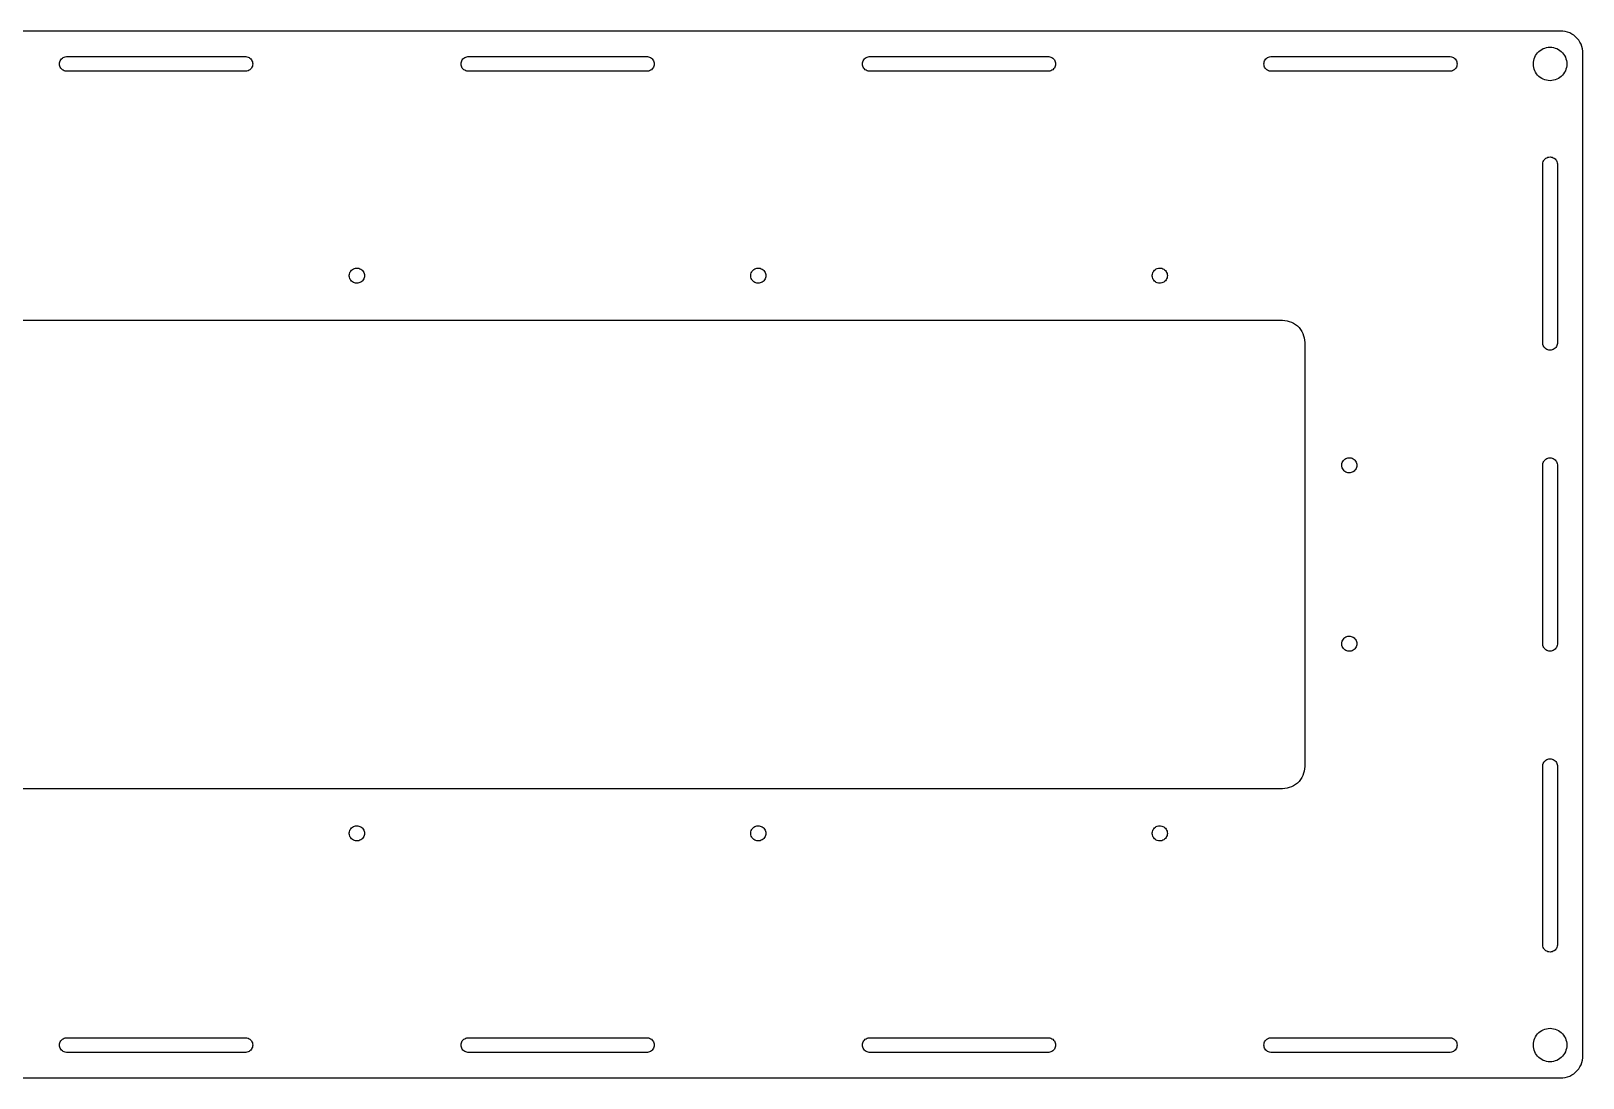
# Model space of a CAD drawing. Header units: metres. Extents: x -320 to 320, y -117 to 117.
# Drawn here: x -28 to 319.9, y -117.3 to 117.3 of the extents above; entities that cross this region are included whole.
import ezdxf

# ---------------------------------------------------------------- set-up
doc = ezdxf.new("R2010")
doc.units = ezdxf.units.M

msp = doc.modelspace()

# ---------------------------------------------------------------- linework, layer by layer
for p, q in [((314.875, 117.325), (-314.875, 117.325)), ((315.398, 117.298), (314.875, 117.325)), ((315.915, 117.216), (315.398, 117.298)), ((316.42, 117.08), (315.915, 117.216)), ((316.909, 116.893), (316.42, 117.08)), ((317.375, 116.655), (316.909, 116.893)), ((317.814, 116.37), (317.375, 116.655)), ((318.221, 116.041), (317.814, 116.37)), ((318.591, 115.671), (318.221, 116.041)), ((318.92, 115.264), (318.591, 115.671)), ((319.205, 114.825), (318.92, 115.264)), ((319.443, 114.359), (319.205, 114.825)), ((-21.0287, 111.24), (-20.825, 111.379)), ((-20.825, 111.379), (-20.6028, 111.486)), ((-20.6028, 111.486), (-20.3672, 111.559)), ((-20.3672, 111.559), (-20.1233, 111.595)), ((-20.1233, 111.595), (20.1233, 111.595)), ((20.1233, 111.595), (20.3672, 111.559)), ((20.3672, 111.559), (20.6028, 111.486)), ((20.6028, 111.486), (20.825, 111.379)), ((20.825, 111.379), (21.0287, 111.24)), ((68.9712, 111.24), (69.175, 111.379)), ((69.175, 111.379), (69.3972, 111.486)), ((69.3972, 111.486), (69.6328, 111.559)), ((69.6328, 111.559), (69.8767, 111.595)), ((69.8767, 111.595), (110.123, 111.595)), ((110.123, 111.595), (110.367, 111.559)), ((110.367, 111.559), (110.603, 111.486)), ((110.603, 111.486), (110.825, 111.379)), ((110.825, 111.379), (111.029, 111.24)), ((158.971, 111.24), (159.175, 111.379)), ((159.175, 111.379), (159.397, 111.486)), ((159.397, 111.486), (159.633, 111.559)), ((159.633, 111.559), (159.877, 111.595)), ((159.877, 111.595), (200.123, 111.595)), ((200.123, 111.595), (200.367, 111.559)), ((200.367, 111.559), (200.603, 111.486)), ((200.603, 111.486), (200.825, 111.379)), ((200.825, 111.379), (201.029, 111.24)), ((248.971, 111.24), (249.175, 111.379)), ((249.175, 111.379), (249.397, 111.486)), ((249.397, 111.486), (249.633, 111.559)), ((249.633, 111.559), (249.877, 111.595)), ((249.877, 111.595), (290.123, 111.595)), ((290.123, 111.595), (290.367, 111.559)), ((290.367, 111.559), (290.603, 111.486)), ((290.603, 111.486), (290.825, 111.379)), ((290.825, 111.379), (291.029, 111.24)), ((308.934, 111.109), (309.074, 111.475)), ((309.074, 111.475), (309.252, 111.825)), ((309.252, 111.825), (309.466, 112.154)), ((309.466, 112.154), (309.713, 112.459)), ((309.713, 112.459), (309.991, 112.737)), ((309.991, 112.737), (310.296, 112.984)), ((310.296, 112.984), (310.625, 113.198)), ((310.625, 113.198), (310.975, 113.376)), ((310.975, 113.376), (311.341, 113.516)), ((311.341, 113.516), (311.72, 113.618)), ((311.72, 113.618), (312.108, 113.679)), ((312.108, 113.679), (312.5, 113.7)), ((312.5, 113.7), (312.892, 113.679)), ((312.892, 113.679), (313.28, 113.618)), ((313.28, 113.618), (313.659, 113.516)), ((313.659, 113.516), (314.025, 113.376)), ((314.025, 113.376), (314.375, 113.198)), ((314.375, 113.198), (314.704, 112.984)), ((314.704, 112.984), (315.009, 112.737)), ((315.009, 112.737), (315.287, 112.459)), ((315.287, 112.459), (315.534, 112.154)), ((315.534, 112.154), (315.748, 111.825)), ((315.748, 111.825), (315.926, 111.475)), ((315.926, 111.475), (316.066, 111.109)), ((319.63, 113.87), (319.443, 114.359)), ((319.766, 113.365), (319.63, 113.87)), ((319.848, 112.848), (319.766, 113.365)), ((319.875, 112.325), (319.848, 112.848)), ((319.875, -112.325), (319.875, 112.325)), ((-21.65, 109.95), (-21.6316, 110.196)), ((-21.6316, 109.704), (-21.65, 109.95)), ((-21.6316, 110.196), (-21.5767, 110.436)), ((-21.5767, 109.464), (-21.6316, 109.704)), ((-21.5767, 110.436), (-21.4866, 110.666)), ((-21.4866, 109.234), (-21.5767, 109.464)), ((-21.4866, 110.666), (-21.3633, 110.879)), ((-21.3633, 109.021), (-21.4866, 109.234)), ((-21.3633, 110.879), (-21.2095, 111.072)), ((-21.2095, 108.828), (-21.3633, 109.021)), ((-21.2095, 111.072), (-21.0287, 111.24)), ((-21.0287, 108.66), (-21.2095, 108.828)), ((-20.825, 108.521), (-21.0287, 108.66)), ((-20.6028, 108.414), (-20.825, 108.521)), ((-20.3672, 108.341), (-20.6028, 108.414)), ((-20.1233, 108.305), (-20.3672, 108.341)), ((20.1233, 108.305), (-20.1233, 108.305)), ((20.3672, 108.341), (20.1233, 108.305)), ((20.6028, 108.414), (20.3672, 108.341)), ((20.825, 108.521), (20.6028, 108.414)), ((21.0287, 108.66), (20.825, 108.521)), ((21.0287, 111.24), (21.2095, 111.072)), ((21.2095, 108.828), (21.0287, 108.66)), ((21.2095, 111.072), (21.3633, 110.879)), ((21.3633, 109.021), (21.2095, 108.828)), ((21.3633, 110.879), (21.4866, 110.666)), ((21.4866, 109.234), (21.3633, 109.021)), ((21.4866, 110.666), (21.5767, 110.436)), ((21.5767, 109.464), (21.4866, 109.234)), ((21.5767, 110.436), (21.6316, 110.196)), ((21.6316, 109.704), (21.5767, 109.464)), ((21.6316, 110.196), (21.65, 109.95)), ((21.65, 109.95), (21.6316, 109.704)), ((68.35, 109.95), (68.3684, 110.196)), ((68.3684, 109.704), (68.35, 109.95)), ((68.3684, 110.196), (68.4233, 110.436)), ((68.4233, 109.464), (68.3684, 109.704)), ((68.4233, 110.436), (68.5134, 110.666)), ((68.5134, 109.234), (68.4233, 109.464)), ((68.5134, 110.666), (68.6367, 110.879)), ((68.6367, 109.021), (68.5134, 109.234)), ((68.6367, 110.879), (68.7905, 111.072)), ((68.7905, 108.828), (68.6367, 109.021)), ((68.7905, 111.072), (68.9712, 111.24)), ((68.9712, 108.66), (68.7905, 108.828)), ((69.175, 108.521), (68.9712, 108.66)), ((69.3972, 108.414), (69.175, 108.521)), ((69.6328, 108.341), (69.3972, 108.414)), ((69.8767, 108.305), (69.6328, 108.341)), ((110.123, 108.305), (69.8767, 108.305)), ((110.367, 108.341), (110.123, 108.305)), ((110.603, 108.414), (110.367, 108.341)), ((110.825, 108.521), (110.603, 108.414)), ((111.029, 108.66), (110.825, 108.521)), ((111.029, 111.24), (111.21, 111.072)), ((111.21, 108.828), (111.029, 108.66)), ((111.21, 111.072), (111.363, 110.879)), ((111.363, 109.021), (111.21, 108.828)), ((111.363, 110.879), (111.487, 110.666)), ((111.487, 109.234), (111.363, 109.021)), ((111.487, 110.666), (111.577, 110.436)), ((111.577, 109.464), (111.487, 109.234)), ((111.577, 110.436), (111.632, 110.196)), ((111.632, 109.704), (111.577, 109.464)), ((111.632, 110.196), (111.65, 109.95)), ((111.65, 109.95), (111.632, 109.704)), ((158.35, 109.95), (158.368, 110.196)), ((158.368, 109.704), (158.35, 109.95)), ((158.368, 110.196), (158.423, 110.436)), ((158.423, 109.464), (158.368, 109.704)), ((158.423, 110.436), (158.513, 110.666)), ((158.513, 109.234), (158.423, 109.464)), ((158.513, 110.666), (158.637, 110.879)), ((158.637, 109.021), (158.513, 109.234)), ((158.637, 110.879), (158.79, 111.072)), ((158.79, 108.828), (158.637, 109.021)), ((158.79, 111.072), (158.971, 111.24)), ((158.971, 108.66), (158.79, 108.828)), ((159.175, 108.521), (158.971, 108.66)), ((159.397, 108.414), (159.175, 108.521)), ((159.633, 108.341), (159.397, 108.414)), ((159.877, 108.305), (159.633, 108.341)), ((200.123, 108.305), (159.877, 108.305)), ((200.367, 108.341), (200.123, 108.305)), ((200.603, 108.414), (200.367, 108.341)), ((200.825, 108.521), (200.603, 108.414)), ((201.029, 108.66), (200.825, 108.521)), ((201.029, 111.24), (201.21, 111.072)), ((201.21, 108.828), (201.029, 108.66)), ((201.21, 111.072), (201.363, 110.879)), ((201.363, 109.021), (201.21, 108.828)), ((201.363, 110.879), (201.487, 110.666)), ((201.487, 109.234), (201.363, 109.021)), ((201.487, 110.666), (201.577, 110.436)), ((201.577, 109.464), (201.487, 109.234)), ((201.577, 110.436), (201.632, 110.196)), ((201.632, 109.704), (201.577, 109.464)), ((201.632, 110.196), (201.65, 109.95)), ((201.65, 109.95), (201.632, 109.704)), ((248.35, 109.95), (248.368, 110.196)), ((248.368, 109.704), (248.35, 109.95)), ((248.368, 110.196), (248.423, 110.436)), ((248.423, 109.464), (248.368, 109.704)), ((248.423, 110.436), (248.513, 110.666)), ((248.513, 109.234), (248.423, 109.464)), ((248.513, 110.666), (248.637, 110.879)), ((248.637, 109.021), (248.513, 109.234)), ((248.637, 110.879), (248.79, 111.072)), ((248.79, 108.828), (248.637, 109.021)), ((248.79, 111.072), (248.971, 111.24)), ((248.971, 108.66), (248.79, 108.828)), ((249.175, 108.521), (248.971, 108.66)), ((249.397, 108.414), (249.175, 108.521)), ((249.633, 108.341), (249.397, 108.414)), ((249.877, 108.305), (249.633, 108.341)), ((290.123, 108.305), (249.877, 108.305)), ((290.367, 108.341), (290.123, 108.305)), ((290.603, 108.414), (290.367, 108.341)), ((290.825, 108.521), (290.603, 108.414)), ((291.029, 108.66), (290.825, 108.521)), ((291.029, 111.24), (291.21, 111.072)), ((291.21, 108.828), (291.029, 108.66)), ((291.21, 111.072), (291.363, 110.879)), ((291.363, 109.021), (291.21, 108.828)), ((291.363, 110.879), (291.487, 110.666)), ((291.487, 109.234), (291.363, 109.021)), ((291.487, 110.666), (291.577, 110.436)), ((291.577, 109.464), (291.487, 109.234)), ((291.577, 110.436), (291.632, 110.196)), ((291.632, 109.704), (291.577, 109.464)), ((291.632, 110.196), (291.65, 109.95)), ((291.65, 109.95), (291.632, 109.704)), ((308.75, 109.95), (308.771, 110.342)), ((308.771, 109.558), (308.75, 109.95)), ((308.771, 110.342), (308.832, 110.73)), ((308.832, 109.17), (308.771, 109.558)), ((308.832, 110.73), (308.934, 111.109)), ((308.934, 108.791), (308.832, 109.17)), ((309.074, 108.425), (308.934, 108.791)), ((309.252, 108.075), (309.074, 108.425)), ((309.466, 107.746), (309.252, 108.075)), ((315.748, 108.075), (315.534, 107.746)), ((315.926, 108.425), (315.748, 108.075)), ((316.066, 108.791), (315.926, 108.425)), ((316.066, 111.109), (316.168, 110.73)), ((316.168, 109.17), (316.066, 108.791)), ((316.168, 110.73), (316.229, 110.342)), ((316.229, 109.558), (316.168, 109.17)), ((316.229, 110.342), (316.25, 109.95)), ((316.25, 109.95), (316.229, 109.558)), ((309.713, 107.441), (309.466, 107.746)), ((309.991, 107.163), (309.713, 107.441)), ((310.296, 106.916), (309.991, 107.163)), ((310.625, 106.702), (310.296, 106.916)), ((310.975, 106.524), (310.625, 106.702)), ((311.341, 106.384), (310.975, 106.524)), ((311.72, 106.282), (311.341, 106.384)), ((312.108, 106.221), (311.72, 106.282)), ((312.5, 106.2), (312.108, 106.221)), ((312.892, 106.221), (312.5, 106.2)), ((313.28, 106.282), (312.892, 106.221)), ((313.659, 106.384), (313.28, 106.282)), ((314.025, 106.524), (313.659, 106.384)), ((314.375, 106.702), (314.025, 106.524)), ((314.704, 106.916), (314.375, 106.702)), ((315.009, 107.163), (314.704, 106.916)), ((315.287, 107.441), (315.009, 107.163)), ((315.534, 107.746), (315.287, 107.441)), ((310.855, 87.5733), (310.891, 87.8172)), ((310.855, 47.3267), (310.855, 87.5733)), ((310.891, 87.8172), (310.964, 88.0528)), ((310.964, 88.0528), (311.071, 88.275)), ((311.071, 88.275), (311.21, 88.4788)), ((311.21, 88.4788), (311.378, 88.6595)), ((311.378, 88.6595), (311.571, 88.8133)), ((311.571, 88.8133), (311.784, 88.9366)), ((311.784, 88.9366), (312.014, 89.0267)), ((312.014, 89.0267), (312.254, 89.0816)), ((312.254, 89.0816), (312.5, 89.1)), ((312.5, 89.1), (312.746, 89.0816)), ((312.746, 89.0816), (312.986, 89.0267)), ((312.986, 89.0267), (313.216, 88.9366)), ((313.216, 88.9366), (313.429, 88.8133)), ((313.429, 88.8133), (313.622, 88.6595)), ((313.622, 88.6595), (313.79, 88.4788)), ((313.79, 88.4788), (313.929, 88.275)), ((313.929, 88.275), (314.036, 88.0528)), ((314.036, 88.0528), (314.109, 87.8172)), ((314.109, 87.8172), (314.145, 87.5733)), ((314.145, 87.5733), (314.145, 47.3267)), ((43.3045, 62.6241), (43.3407, 62.8696)), ((43.3407, 62.8696), (43.4122, 63.1073)), ((43.4122, 63.1073), (43.5175, 63.332)), ((43.5175, 63.332), (43.6544, 63.539)), ((43.6544, 63.539), (43.8201, 63.7238)), ((43.8201, 63.7238), (44.0108, 63.8826)), ((44.0108, 63.8826), (44.2227, 64.0119)), ((44.2227, 64.0119), (44.4511, 64.1089)), ((44.4511, 64.1089), (44.6912, 64.1717)), ((44.6912, 64.1717), (44.9379, 64.1989)), ((44.9379, 64.1989), (45.1859, 64.1898)), ((45.1859, 64.1898), (45.43, 64.1447)), ((45.43, 64.1447), (45.6649, 64.0646)), ((45.6649, 64.0646), (45.8856, 63.9511)), ((45.8856, 63.9511), (46.0874, 63.8067)), ((46.0874, 63.8067), (46.2661, 63.6344)), ((46.2661, 63.6344), (46.4178, 63.438)), ((46.4178, 63.438), (46.5393, 63.2216)), ((46.5393, 63.2216), (46.6279, 62.9898)), ((46.6279, 62.9898), (46.6819, 62.7475)), ((46.6819, 62.7475), (46.7, 62.5)), ((133.305, 62.6241), (133.341, 62.8696)), ((133.341, 62.8696), (133.412, 63.1073)), ((133.412, 63.1073), (133.518, 63.332)), ((133.518, 63.332), (133.654, 63.539)), ((133.654, 63.539), (133.82, 63.7238)), ((133.82, 63.7238), (134.011, 63.8826)), ((134.011, 63.8826), (134.223, 64.0119)), ((134.223, 64.0119), (134.451, 64.1089)), ((134.451, 64.1089), (134.691, 64.1717)), ((134.691, 64.1717), (134.938, 64.1989)), ((134.938, 64.1989), (135.186, 64.1898)), ((135.186, 64.1898), (135.43, 64.1447)), ((135.43, 64.1447), (135.665, 64.0646)), ((135.665, 64.0646), (135.886, 63.9511)), ((135.886, 63.9511), (136.087, 63.8067)), ((136.087, 63.8067), (136.266, 63.6344)), ((136.266, 63.6344), (136.418, 63.438)), ((136.418, 63.438), (136.539, 63.2216)), ((136.539, 63.2216), (136.628, 62.9898)), ((136.628, 62.9898), (136.682, 62.7475)), ((136.682, 62.7475), (136.7, 62.5)), ((223.305, 62.6241), (223.341, 62.8696)), ((223.341, 62.8696), (223.412, 63.1073)), ((223.412, 63.1073), (223.518, 63.332)), ((223.518, 63.332), (223.654, 63.539)), ((223.654, 63.539), (223.82, 63.7238)), ((223.82, 63.7238), (224.011, 63.8826)), ((224.011, 63.8826), (224.223, 64.0119)), ((224.223, 64.0119), (224.451, 64.1089)), ((224.451, 64.1089), (224.691, 64.1717)), ((224.691, 64.1717), (224.938, 64.1989)), ((224.938, 64.1989), (225.186, 64.1898)), ((225.186, 64.1898), (225.43, 64.1447)), ((225.43, 64.1447), (225.665, 64.0646)), ((225.665, 64.0646), (225.886, 63.9511)), ((225.886, 63.9511), (226.087, 63.8067)), ((226.087, 63.8067), (226.266, 63.6344)), ((226.266, 63.6344), (226.418, 63.438)), ((226.418, 63.438), (226.539, 63.2216)), ((226.539, 63.2216), (226.628, 62.9898)), ((226.628, 62.9898), (226.682, 62.7475)), ((226.682, 62.7475), (226.7, 62.5)), ((43.3045, 62.3759), (43.3045, 62.6241)), ((43.3407, 62.1304), (43.3045, 62.3759)), ((43.4122, 61.8927), (43.3407, 62.1304)), ((43.5175, 61.668), (43.4122, 61.8927)), ((43.6544, 61.461), (43.5175, 61.668)), ((43.8201, 61.2762), (43.6544, 61.461)), ((44.0108, 61.1174), (43.8201, 61.2762)), ((44.2227, 60.9881), (44.0108, 61.1174)), ((44.4511, 60.8911), (44.2227, 60.9881)), ((44.6912, 60.8283), (44.4511, 60.8911)), ((44.9379, 60.8011), (44.6912, 60.8283)), ((45.1859, 60.8102), (44.9379, 60.8011)), ((45.43, 60.8553), (45.1859, 60.8102)), ((45.6649, 60.9354), (45.43, 60.8553)), ((45.8856, 61.0489), (45.6649, 60.9354)), ((46.0874, 61.1933), (45.8856, 61.0489)), ((46.2661, 61.3656), (46.0874, 61.1933)), ((46.4178, 61.562), (46.2661, 61.3656)), ((46.5393, 61.7784), (46.4178, 61.562)), ((46.6279, 62.0102), (46.5393, 61.7784)), ((46.6819, 62.2525), (46.6279, 62.0102)), ((46.7, 62.5), (46.6819, 62.2525)), ((133.305, 62.3759), (133.305, 62.6241)), ((133.341, 62.1304), (133.305, 62.3759)), ((133.412, 61.8927), (133.341, 62.1304)), ((133.518, 61.668), (133.412, 61.8927)), ((133.654, 61.461), (133.518, 61.668)), ((133.82, 61.2762), (133.654, 61.461)), ((134.011, 61.1174), (133.82, 61.2762)), ((134.223, 60.9881), (134.011, 61.1174)), ((134.451, 60.8911), (134.223, 60.9881)), ((134.691, 60.8283), (134.451, 60.8911)), ((134.938, 60.8011), (134.691, 60.8283)), ((135.186, 60.8102), (134.938, 60.8011)), ((135.43, 60.8553), (135.186, 60.8102)), ((135.665, 60.9354), (135.43, 60.8553)), ((135.886, 61.0489), (135.665, 60.9354)), ((136.087, 61.1933), (135.886, 61.0489)), ((136.266, 61.3656), (136.087, 61.1933)), ((136.418, 61.562), (136.266, 61.3656)), ((136.539, 61.7784), (136.418, 61.562)), ((136.628, 62.0102), (136.539, 61.7784)), ((136.682, 62.2525), (136.628, 62.0102)), ((136.7, 62.5), (136.682, 62.2525)), ((223.305, 62.3759), (223.305, 62.6241)), ((223.341, 62.1304), (223.305, 62.3759)), ((223.412, 61.8927), (223.341, 62.1304)), ((223.518, 61.668), (223.412, 61.8927)), ((223.654, 61.461), (223.518, 61.668)), ((223.82, 61.2762), (223.654, 61.461)), ((224.011, 61.1174), (223.82, 61.2762)), ((224.223, 60.9881), (224.011, 61.1174)), ((224.451, 60.8911), (224.223, 60.9881)), ((224.691, 60.8283), (224.451, 60.8911)), ((224.938, 60.8011), (224.691, 60.8283)), ((225.186, 60.8102), (224.938, 60.8011)), ((225.43, 60.8553), (225.186, 60.8102)), ((225.665, 60.9354), (225.43, 60.8553)), ((225.886, 61.0489), (225.665, 60.9354)), ((226.087, 61.1933), (225.886, 61.0489)), ((226.266, 61.3656), (226.087, 61.1933)), ((226.418, 61.562), (226.266, 61.3656)), ((226.539, 61.7784), (226.418, 61.562)), ((226.628, 62.0102), (226.539, 61.7784)), ((226.682, 62.2525), (226.628, 62.0102)), ((226.7, 62.5), (226.682, 62.2525)), ((-252.5, 52.5), (252.5, 52.5)), ((252.5, 52.5), (253.023, 52.4726)), ((253.023, 52.4726), (253.54, 52.3907)), ((253.54, 52.3907), (254.045, 52.2553)), ((254.045, 52.2553), (254.534, 52.0677)), ((254.534, 52.0677), (255, 51.8301)), ((255, 51.8301), (255.439, 51.5451)), ((255.439, 51.5451), (255.846, 51.2157)), ((255.846, 51.2157), (256.216, 50.8457)), ((256.216, 50.8457), (256.545, 50.4389)), ((256.545, 50.4389), (256.83, 50)), ((256.83, 50), (257.068, 49.5337)), ((257.068, 49.5337), (257.255, 49.0451)), ((257.255, 49.0451), (257.391, 48.5396)), ((257.391, 48.5396), (257.473, 48.0226)), ((257.473, 48.0226), (257.5, 47.5)), ((257.5, 47.5), (257.5, -47.5)), ((310.891, 47.0828), (310.855, 47.3267)), ((310.964, 46.8472), (310.891, 47.0828)), ((311.071, 46.625), (310.964, 46.8472)), ((311.21, 46.4212), (311.071, 46.625)), ((311.378, 46.2405), (311.21, 46.4212)), ((311.571, 46.0867), (311.378, 46.2405)), ((311.784, 45.9634), (311.571, 46.0867)), ((312.014, 45.8733), (311.784, 45.9634)), ((312.254, 45.8184), (312.014, 45.8733)), ((312.5, 45.8), (312.254, 45.8184)), ((312.746, 45.8184), (312.5, 45.8)), ((312.986, 45.8733), (312.746, 45.8184)), ((313.216, 45.9634), (312.986, 45.8733)), ((313.429, 46.0867), (313.216, 45.9634)), ((313.622, 46.2405), (313.429, 46.0867)), ((313.79, 46.4212), (313.622, 46.2405)), ((313.929, 46.625), (313.79, 46.4212)), ((314.036, 46.8472), (313.929, 46.625)), ((314.109, 47.0828), (314.036, 46.8472)), ((314.145, 47.3267), (314.109, 47.0828)), ((266.018, 20.832), (266.154, 21.039)), ((266.154, 21.039), (266.32, 21.2238)), ((266.32, 21.2238), (266.511, 21.3826)), ((266.511, 21.3826), (266.723, 21.5119)), ((266.723, 21.5119), (266.951, 21.6089)), ((266.951, 21.6089), (267.191, 21.6717)), ((267.191, 21.6717), (267.438, 21.6989)), ((267.438, 21.6989), (267.686, 21.6898)), ((267.686, 21.6898), (267.93, 21.6447)), ((267.93, 21.6447), (268.165, 21.5646)), ((268.165, 21.5646), (268.386, 21.4511)), ((268.386, 21.4511), (268.587, 21.3067)), ((268.587, 21.3067), (268.766, 21.1344)), ((268.766, 21.1344), (268.918, 20.938)), ((268.918, 20.938), (269.039, 20.7216)), ((311.071, 20.825), (311.21, 21.0287)), ((311.21, 21.0287), (311.378, 21.2095)), ((311.378, 21.2095), (311.571, 21.3633)), ((311.571, 21.3633), (311.784, 21.4866)), ((311.784, 21.4866), (312.014, 21.5767)), ((312.014, 21.5767), (312.254, 21.6316)), ((312.254, 21.6316), (312.5, 21.65)), ((312.5, 21.65), (312.746, 21.6316)), ((312.746, 21.6316), (312.986, 21.5767)), ((312.986, 21.5767), (313.216, 21.4866)), ((313.216, 21.4866), (313.429, 21.3633)), ((313.429, 21.3633), (313.622, 21.2095)), ((313.622, 21.2095), (313.79, 21.0287)), ((313.79, 21.0287), (313.929, 20.825)), ((265.805, 20.1241), (265.841, 20.3696)), ((265.805, 19.8759), (265.805, 20.1241)), ((265.841, 19.6304), (265.805, 19.8759)), ((265.841, 20.3696), (265.912, 20.6073)), ((265.912, 19.3927), (265.841, 19.6304)), ((265.912, 20.6073), (266.018, 20.832)), ((266.018, 19.168), (265.912, 19.3927)), ((266.154, 18.961), (266.018, 19.168)), ((266.32, 18.7762), (266.154, 18.961)), ((266.511, 18.6174), (266.32, 18.7762)), ((266.723, 18.4881), (266.511, 18.6174)), ((266.951, 18.3911), (266.723, 18.4881)), ((267.191, 18.3283), (266.951, 18.3911)), ((267.438, 18.3011), (267.191, 18.3283)), ((267.686, 18.3102), (267.438, 18.3011)), ((267.93, 18.3553), (267.686, 18.3102)), ((268.165, 18.4354), (267.93, 18.3553)), ((268.386, 18.5489), (268.165, 18.4354)), ((268.587, 18.6933), (268.386, 18.5489)), ((268.766, 18.8656), (268.587, 18.6933)), ((268.918, 19.062), (268.766, 18.8656)), ((269.039, 19.2784), (268.918, 19.062)), ((269.039, 20.7216), (269.128, 20.4898)), ((269.128, 19.5102), (269.039, 19.2784)), ((269.128, 20.4898), (269.182, 20.2475)), ((269.182, 19.7525), (269.128, 19.5102)), ((269.182, 20.2475), (269.2, 20)), ((269.2, 20), (269.182, 19.7525)), ((310.855, 20.1233), (310.891, 20.3672)), ((310.855, -20.1233), (310.855, 20.1233)), ((310.891, 20.3672), (310.964, 20.6028)), ((310.964, 20.6028), (311.071, 20.825)), ((313.929, 20.825), (314.036, 20.6028)), ((314.036, 20.6028), (314.109, 20.3672)), ((314.109, 20.3672), (314.145, 20.1233)), ((314.145, 20.1233), (314.145, -20.1233)), ((265.805, -19.8759), (265.841, -19.6304)), ((265.805, -20.1241), (265.805, -19.8759)), ((265.841, -20.3696), (265.805, -20.1241)), ((265.841, -19.6304), (265.912, -19.3927)), ((265.912, -20.6073), (265.841, -20.3696)), ((265.912, -19.3927), (266.018, -19.168)), ((266.018, -20.832), (265.912, -20.6073)), ((266.018, -19.168), (266.154, -18.961)), ((266.154, -21.039), (266.018, -20.832)), ((266.154, -18.961), (266.32, -18.7762)), ((266.32, -18.7762), (266.511, -18.6174)), ((266.511, -18.6174), (266.723, -18.4881)), ((266.723, -18.4881), (266.951, -18.3911)), ((266.951, -18.3911), (267.191, -18.3283)), ((267.191, -18.3283), (267.438, -18.3011)), ((267.438, -18.3011), (267.686, -18.3102)), ((267.686, -18.3102), (267.93, -18.3553)), ((267.93, -18.3553), (268.165, -18.4354)), ((268.165, -18.4354), (268.386, -18.5489)), ((268.386, -18.5489), (268.587, -18.6933)), ((268.587, -18.6933), (268.766, -18.8656)), ((268.766, -18.8656), (268.918, -19.062)), ((268.918, -19.062), (269.039, -19.2784)), ((269.039, -20.7216), (268.918, -20.938)), ((269.039, -19.2784), (269.128, -19.5102)), ((269.128, -20.4898), (269.039, -20.7216)), ((269.128, -19.5102), (269.182, -19.7525)), ((269.182, -20.2475), (269.128, -20.4898)), ((269.182, -19.7525), (269.2, -20)), ((269.2, -20), (269.182, -20.2475)), ((310.891, -20.3672), (310.855, -20.1233)), ((310.964, -20.6028), (310.891, -20.3672)), ((311.071, -20.825), (310.964, -20.6028)), ((311.21, -21.0287), (311.071, -20.825)), ((313.929, -20.825), (313.79, -21.0287)), ((314.036, -20.6028), (313.929, -20.825)), ((314.109, -20.3672), (314.036, -20.6028)), ((314.145, -20.1233), (314.109, -20.3672)), ((266.32, -21.2238), (266.154, -21.039)), ((266.511, -21.3826), (266.32, -21.2238)), ((266.723, -21.5119), (266.511, -21.3826)), ((266.951, -21.6089), (266.723, -21.5119)), ((267.191, -21.6717), (266.951, -21.6089)), ((267.438, -21.6989), (267.191, -21.6717)), ((267.686, -21.6898), (267.438, -21.6989)), ((267.93, -21.6447), (267.686, -21.6898)), ((268.165, -21.5646), (267.93, -21.6447)), ((268.386, -21.4511), (268.165, -21.5646)), ((268.587, -21.3067), (268.386, -21.4511)), ((268.766, -21.1344), (268.587, -21.3067)), ((268.918, -20.938), (268.766, -21.1344)), ((311.378, -21.2095), (311.21, -21.0287)), ((311.571, -21.3633), (311.378, -21.2095)), ((311.784, -21.4866), (311.571, -21.3633)), ((312.014, -21.5767), (311.784, -21.4866)), ((312.254, -21.6316), (312.014, -21.5767)), ((312.5, -21.65), (312.254, -21.6316)), ((312.746, -21.6316), (312.5, -21.65)), ((312.986, -21.5767), (312.746, -21.6316)), ((313.216, -21.4866), (312.986, -21.5767)), ((313.429, -21.3633), (313.216, -21.4866)), ((313.622, -21.2095), (313.429, -21.3633)), ((313.79, -21.0287), (313.622, -21.2095)), ((257.391, -48.5396), (257.255, -49.0451)), ((257.473, -48.0226), (257.391, -48.5396)), ((257.5, -47.5), (257.473, -48.0226)), ((310.855, -47.3267), (310.891, -47.0828)), ((310.855, -87.5733), (310.855, -47.3267)), ((310.891, -47.0828), (310.964, -46.8472)), ((310.964, -46.8472), (311.071, -46.625)), ((311.071, -46.625), (311.21, -46.4212)), ((311.21, -46.4212), (311.378, -46.2405)), ((311.378, -46.2405), (311.571, -46.0867)), ((311.571, -46.0867), (311.784, -45.9634)), ((311.784, -45.9634), (312.014, -45.8733)), ((312.014, -45.8733), (312.254, -45.8184)), ((312.254, -45.8184), (312.5, -45.8)), ((312.5, -45.8), (312.746, -45.8184)), ((312.746, -45.8184), (312.986, -45.8733)), ((312.986, -45.8733), (313.216, -45.9634)), ((313.216, -45.9634), (313.429, -46.0867)), ((313.429, -46.0867), (313.622, -46.2405)), ((313.622, -46.2405), (313.79, -46.4212)), ((313.79, -46.4212), (313.929, -46.625)), ((313.929, -46.625), (314.036, -46.8472)), ((314.036, -46.8472), (314.109, -47.0828)), ((314.109, -47.0828), (314.145, -47.3267)), ((314.145, -47.3267), (314.145, -87.5733)), ((254.534, -52.0677), (254.045, -52.2553)), ((255, -51.8301), (254.534, -52.0677)), ((255.439, -51.5451), (255, -51.8301)), ((255.846, -51.2157), (255.439, -51.5451)), ((256.216, -50.8457), (255.846, -51.2157)), ((256.545, -50.4389), (256.216, -50.8457)), ((256.83, -50), (256.545, -50.4389)), ((257.068, -49.5337), (256.83, -50)), ((257.255, -49.0451), (257.068, -49.5337)), ((252.5, -52.5), (-252.5, -52.5)), ((253.023, -52.4726), (252.5, -52.5)), ((253.54, -52.3907), (253.023, -52.4726)), ((254.045, -52.2553), (253.54, -52.3907)), ((43.3045, -62.3759), (43.3407, -62.1304)), ((43.3045, -62.6241), (43.3045, -62.3759)), ((43.3407, -62.8696), (43.3045, -62.6241)), ((43.3407, -62.1304), (43.4122, -61.8927)), ((43.4122, -61.8927), (43.5175, -61.668)), ((43.5175, -61.668), (43.6544, -61.461)), ((43.6544, -61.461), (43.8201, -61.2762)), ((43.8201, -61.2762), (44.0108, -61.1174)), ((44.0108, -61.1174), (44.2227, -60.9881)), ((44.2227, -60.9881), (44.4511, -60.8911)), ((44.4511, -60.8911), (44.6912, -60.8283)), ((44.6912, -60.8283), (44.9379, -60.8011)), ((44.9379, -60.8011), (45.1859, -60.8102)), ((45.1859, -60.8102), (45.43, -60.8553)), ((45.43, -60.8553), (45.6649, -60.9354)), ((45.6649, -60.9354), (45.8856, -61.0489)), ((45.8856, -61.0489), (46.0874, -61.1933)), ((46.0874, -61.1933), (46.2661, -61.3656)), ((46.2661, -61.3656), (46.4178, -61.562)), ((46.4178, -61.562), (46.5393, -61.7784)), ((46.5393, -61.7784), (46.6279, -62.0102)), ((46.6279, -62.0102), (46.6819, -62.2525)), ((46.6819, -62.2525), (46.7, -62.5)), ((46.7, -62.5), (46.6819, -62.7475)), ((133.305, -62.3759), (133.341, -62.1304)), ((133.305, -62.6241), (133.305, -62.3759)), ((133.341, -62.8696), (133.305, -62.6241)), ((133.341, -62.1304), (133.412, -61.8927)), ((133.412, -61.8927), (133.518, -61.668)), ((133.518, -61.668), (133.654, -61.461)), ((133.654, -61.461), (133.82, -61.2762)), ((133.82, -61.2762), (134.011, -61.1174)), ((134.011, -61.1174), (134.223, -60.9881)), ((134.223, -60.9881), (134.451, -60.8911)), ((134.451, -60.8911), (134.691, -60.8283)), ((134.691, -60.8283), (134.938, -60.8011)), ((134.938, -60.8011), (135.186, -60.8102)), ((135.186, -60.8102), (135.43, -60.8553)), ((135.43, -60.8553), (135.665, -60.9354)), ((135.665, -60.9354), (135.886, -61.0489)), ((135.886, -61.0489), (136.087, -61.1933)), ((136.087, -61.1933), (136.266, -61.3656)), ((136.266, -61.3656), (136.418, -61.562)), ((136.418, -61.562), (136.539, -61.7784)), ((136.539, -61.7784), (136.628, -62.0102)), ((136.628, -62.0102), (136.682, -62.2525)), ((136.682, -62.2525), (136.7, -62.5)), ((136.7, -62.5), (136.682, -62.7475)), ((223.305, -62.3759), (223.341, -62.1304)), ((223.305, -62.6241), (223.305, -62.3759)), ((223.341, -62.8696), (223.305, -62.6241)), ((223.341, -62.1304), (223.412, -61.8927)), ((223.412, -61.8927), (223.518, -61.668)), ((223.518, -61.668), (223.654, -61.461)), ((223.654, -61.461), (223.82, -61.2762)), ((223.82, -61.2762), (224.011, -61.1174)), ((224.011, -61.1174), (224.223, -60.9881)), ((224.223, -60.9881), (224.451, -60.8911)), ((224.451, -60.8911), (224.691, -60.8283)), ((224.691, -60.8283), (224.938, -60.8011)), ((224.938, -60.8011), (225.186, -60.8102)), ((225.186, -60.8102), (225.43, -60.8553)), ((225.43, -60.8553), (225.665, -60.9354)), ((225.665, -60.9354), (225.886, -61.0489)), ((225.886, -61.0489), (226.087, -61.1933)), ((226.087, -61.1933), (226.266, -61.3656)), ((226.266, -61.3656), (226.418, -61.562)), ((226.418, -61.562), (226.539, -61.7784)), ((226.539, -61.7784), (226.628, -62.0102)), ((226.628, -62.0102), (226.682, -62.2525)), ((226.682, -62.2525), (226.7, -62.5)), ((226.7, -62.5), (226.682, -62.7475)), ((43.4122, -63.1073), (43.3407, -62.8696)), ((43.5175, -63.332), (43.4122, -63.1073)), ((43.6544, -63.539), (43.5175, -63.332)), ((43.8201, -63.7238), (43.6544, -63.539)), ((44.0108, -63.8826), (43.8201, -63.7238)), ((44.2227, -64.0119), (44.0108, -63.8826)), ((44.4511, -64.1089), (44.2227, -64.0119)), ((44.6912, -64.1717), (44.4511, -64.1089)), ((44.9379, -64.1989), (44.6912, -64.1717)), ((45.1859, -64.1898), (44.9379, -64.1989)), ((45.43, -64.1447), (45.1859, -64.1898)), ((45.6649, -64.0646), (45.43, -64.1447)), ((45.8856, -63.9511), (45.6649, -64.0646)), ((46.0874, -63.8067), (45.8856, -63.9511)), ((46.2661, -63.6344), (46.0874, -63.8067)), ((46.4178, -63.438), (46.2661, -63.6344)), ((46.5393, -63.2216), (46.4178, -63.438)), ((46.6279, -62.9898), (46.5393, -63.2216)), ((46.6819, -62.7475), (46.6279, -62.9898)), ((133.412, -63.1073), (133.341, -62.8696)), ((133.518, -63.332), (133.412, -63.1073)), ((133.654, -63.539), (133.518, -63.332)), ((133.82, -63.7238), (133.654, -63.539)), ((134.011, -63.8826), (133.82, -63.7238)), ((134.223, -64.0119), (134.011, -63.8826)), ((134.451, -64.1089), (134.223, -64.0119)), ((134.691, -64.1717), (134.451, -64.1089)), ((134.938, -64.1989), (134.691, -64.1717)), ((135.186, -64.1898), (134.938, -64.1989)), ((135.43, -64.1447), (135.186, -64.1898)), ((135.665, -64.0646), (135.43, -64.1447)), ((135.886, -63.9511), (135.665, -64.0646)), ((136.087, -63.8067), (135.886, -63.9511)), ((136.266, -63.6344), (136.087, -63.8067)), ((136.418, -63.438), (136.266, -63.6344)), ((136.539, -63.2216), (136.418, -63.438)), ((136.628, -62.9898), (136.539, -63.2216)), ((136.682, -62.7475), (136.628, -62.9898)), ((223.412, -63.1073), (223.341, -62.8696)), ((223.518, -63.332), (223.412, -63.1073)), ((223.654, -63.539), (223.518, -63.332)), ((223.82, -63.7238), (223.654, -63.539)), ((224.011, -63.8826), (223.82, -63.7238)), ((224.223, -64.0119), (224.011, -63.8826)), ((224.451, -64.1089), (224.223, -64.0119)), ((224.691, -64.1717), (224.451, -64.1089)), ((224.938, -64.1989), (224.691, -64.1717)), ((225.186, -64.1898), (224.938, -64.1989)), ((225.43, -64.1447), (225.186, -64.1898)), ((225.665, -64.0646), (225.43, -64.1447)), ((225.886, -63.9511), (225.665, -64.0646)), ((226.087, -63.8067), (225.886, -63.9511)), ((226.266, -63.6344), (226.087, -63.8067)), ((226.418, -63.438), (226.266, -63.6344)), ((226.539, -63.2216), (226.418, -63.438)), ((226.628, -62.9898), (226.539, -63.2216)), ((226.682, -62.7475), (226.628, -62.9898)), ((310.891, -87.8172), (310.855, -87.5733)), ((310.964, -88.0528), (310.891, -87.8172)), ((311.071, -88.275), (310.964, -88.0528)), ((311.21, -88.4788), (311.071, -88.275)), ((311.378, -88.6595), (311.21, -88.4788)), ((311.571, -88.8133), (311.378, -88.6595)), ((311.784, -88.9366), (311.571, -88.8133)), ((312.014, -89.0267), (311.784, -88.9366)), ((312.254, -89.0816), (312.014, -89.0267)), ((312.5, -89.1), (312.254, -89.0816)), ((312.746, -89.0816), (312.5, -89.1)), ((312.986, -89.0267), (312.746, -89.0816)), ((313.216, -88.9366), (312.986, -89.0267)), ((313.429, -88.8133), (313.216, -88.9366)), ((313.622, -88.6595), (313.429, -88.8133)), ((313.79, -88.4788), (313.622, -88.6595)), ((313.929, -88.275), (313.79, -88.4788)), ((314.036, -88.0528), (313.929, -88.275)), ((314.109, -87.8172), (314.036, -88.0528)), ((314.145, -87.5733), (314.109, -87.8172)), ((309.252, -108.075), (309.466, -107.746)), ((309.466, -107.746), (309.713, -107.441)), ((309.713, -107.441), (309.991, -107.163)), ((309.991, -107.163), (310.296, -106.916)), ((310.296, -106.916), (310.625, -106.702)), ((310.625, -106.702), (310.975, -106.524)), ((310.975, -106.524), (311.341, -106.384)), ((311.341, -106.384), (311.72, -106.282)), ((311.72, -106.282), (312.108, -106.221)), ((312.108, -106.221), (312.5, -106.2)), ((312.5, -106.2), (312.892, -106.221)), ((312.892, -106.221), (313.28, -106.282)), ((313.28, -106.282), (313.659, -106.384)), ((313.659, -106.384), (314.025, -106.524)), ((314.025, -106.524), (314.375, -106.702)), ((314.375, -106.702), (314.704, -106.916)), ((314.704, -106.916), (315.009, -107.163)), ((315.009, -107.163), (315.287, -107.441)), ((315.287, -107.441), (315.534, -107.746)), ((315.534, -107.746), (315.748, -108.075)), ((-21.65, -109.95), (-21.6316, -109.704)), ((-21.6316, -110.196), (-21.65, -109.95)), ((-21.6316, -109.704), (-21.5767, -109.464)), ((-21.5767, -110.436), (-21.6316, -110.196)), ((-21.5767, -109.464), (-21.4866, -109.234)), ((-21.4866, -110.666), (-21.5767, -110.436)), ((-21.4866, -109.234), (-21.3633, -109.021)), ((-21.3633, -110.879), (-21.4866, -110.666)), ((-21.3633, -109.021), (-21.2095, -108.828)), ((-21.2095, -111.072), (-21.3633, -110.879)), ((-21.2095, -108.828), (-21.0287, -108.66)), ((-21.0287, -111.24), (-21.2095, -111.072)), ((-21.0287, -108.66), (-20.825, -108.521)), ((-20.825, -111.379), (-21.0287, -111.24)), ((-20.825, -108.521), (-20.6028, -108.414)), ((-20.6028, -108.414), (-20.3672, -108.341)), ((-20.3672, -108.341), (-20.1233, -108.305)), ((-20.1233, -108.305), (20.1233, -108.305)), ((20.1233, -108.305), (20.3672, -108.341)), ((20.3672, -108.341), (20.6028, -108.414)), ((20.6028, -108.414), (20.825, -108.521)), ((20.825, -108.521), (21.0287, -108.66)), ((21.0287, -111.24), (20.825, -111.379)), ((21.0287, -108.66), (21.2095, -108.828)), ((21.2095, -111.072), (21.0287, -111.24)), ((21.2095, -108.828), (21.3633, -109.021)), ((21.3633, -110.879), (21.2095, -111.072)), ((21.3633, -109.021), (21.4866, -109.234)), ((21.4866, -110.666), (21.3633, -110.879)), ((21.4866, -109.234), (21.5767, -109.464)), ((21.5767, -110.436), (21.4866, -110.666)), ((21.5767, -109.464), (21.6316, -109.704)), ((21.6316, -110.196), (21.5767, -110.436)), ((21.6316, -109.704), (21.65, -109.95)), ((21.65, -109.95), (21.6316, -110.196)), ((68.35, -109.95), (68.3684, -109.704)), ((68.3684, -110.196), (68.35, -109.95)), ((68.3684, -109.704), (68.4233, -109.464)), ((68.4233, -110.436), (68.3684, -110.196)), ((68.4233, -109.464), (68.5134, -109.234)), ((68.5134, -110.666), (68.4233, -110.436)), ((68.5134, -109.234), (68.6367, -109.021)), ((68.6367, -110.879), (68.5134, -110.666)), ((68.6367, -109.021), (68.7905, -108.828)), ((68.7905, -111.072), (68.6367, -110.879)), ((68.7905, -108.828), (68.9712, -108.66)), ((68.9712, -111.24), (68.7905, -111.072)), ((68.9712, -108.66), (69.175, -108.521)), ((69.175, -111.379), (68.9712, -111.24)), ((69.175, -108.521), (69.3972, -108.414)), ((69.3972, -108.414), (69.6328, -108.341)), ((69.6328, -108.341), (69.8767, -108.305)), ((69.8767, -108.305), (110.123, -108.305)), ((110.123, -108.305), (110.367, -108.341)), ((110.367, -108.341), (110.603, -108.414)), ((110.603, -108.414), (110.825, -108.521)), ((110.825, -108.521), (111.029, -108.66)), ((111.029, -111.24), (110.825, -111.379)), ((111.029, -108.66), (111.21, -108.828)), ((111.21, -111.072), (111.029, -111.24)), ((111.21, -108.828), (111.363, -109.021)), ((111.363, -110.879), (111.21, -111.072)), ((111.363, -109.021), (111.487, -109.234)), ((111.487, -110.666), (111.363, -110.879)), ((111.487, -109.234), (111.577, -109.464)), ((111.577, -110.436), (111.487, -110.666)), ((111.577, -109.464), (111.632, -109.704)), ((111.632, -110.196), (111.577, -110.436)), ((111.632, -109.704), (111.65, -109.95)), ((111.65, -109.95), (111.632, -110.196)), ((158.35, -109.95), (158.368, -109.704)), ((158.368, -110.196), (158.35, -109.95)), ((158.368, -109.704), (158.423, -109.464)), ((158.423, -110.436), (158.368, -110.196)), ((158.423, -109.464), (158.513, -109.234)), ((158.513, -110.666), (158.423, -110.436)), ((158.513, -109.234), (158.637, -109.021)), ((158.637, -110.879), (158.513, -110.666)), ((158.637, -109.021), (158.79, -108.828)), ((158.79, -111.072), (158.637, -110.879)), ((158.79, -108.828), (158.971, -108.66)), ((158.971, -111.24), (158.79, -111.072)), ((158.971, -108.66), (159.175, -108.521)), ((159.175, -111.379), (158.971, -111.24)), ((159.175, -108.521), (159.397, -108.414)), ((159.397, -108.414), (159.633, -108.341)), ((159.633, -108.341), (159.877, -108.305)), ((159.877, -108.305), (200.123, -108.305)), ((200.123, -108.305), (200.367, -108.341)), ((200.367, -108.341), (200.603, -108.414)), ((200.603, -108.414), (200.825, -108.521)), ((200.825, -108.521), (201.029, -108.66)), ((201.029, -111.24), (200.825, -111.379)), ((201.029, -108.66), (201.21, -108.828)), ((201.21, -111.072), (201.029, -111.24)), ((201.21, -108.828), (201.363, -109.021)), ((201.363, -110.879), (201.21, -111.072)), ((201.363, -109.021), (201.487, -109.234)), ((201.487, -110.666), (201.363, -110.879)), ((201.487, -109.234), (201.577, -109.464)), ((201.577, -110.436), (201.487, -110.666)), ((201.577, -109.464), (201.632, -109.704)), ((201.632, -110.196), (201.577, -110.436)), ((201.632, -109.704), (201.65, -109.95)), ((201.65, -109.95), (201.632, -110.196)), ((248.35, -109.95), (248.368, -109.704)), ((248.368, -110.196), (248.35, -109.95)), ((248.368, -109.704), (248.423, -109.464)), ((248.423, -110.436), (248.368, -110.196)), ((248.423, -109.464), (248.513, -109.234)), ((248.513, -110.666), (248.423, -110.436)), ((248.513, -109.234), (248.637, -109.021)), ((248.637, -110.879), (248.513, -110.666)), ((248.637, -109.021), (248.79, -108.828)), ((248.79, -111.072), (248.637, -110.879)), ((248.79, -108.828), (248.971, -108.66)), ((248.971, -111.24), (248.79, -111.072)), ((248.971, -108.66), (249.175, -108.521)), ((249.175, -111.379), (248.971, -111.24)), ((249.175, -108.521), (249.397, -108.414)), ((249.397, -108.414), (249.633, -108.341)), ((249.633, -108.341), (249.877, -108.305)), ((249.877, -108.305), (290.123, -108.305)), ((290.123, -108.305), (290.367, -108.341)), ((290.367, -108.341), (290.603, -108.414)), ((290.603, -108.414), (290.825, -108.521)), ((290.825, -108.521), (291.029, -108.66)), ((291.029, -111.24), (290.825, -111.379)), ((291.029, -108.66), (291.21, -108.828)), ((291.21, -111.072), (291.029, -111.24)), ((291.21, -108.828), (291.363, -109.021)), ((291.363, -110.879), (291.21, -111.072)), ((291.363, -109.021), (291.487, -109.234)), ((291.487, -110.666), (291.363, -110.879)), ((291.487, -109.234), (291.577, -109.464)), ((291.577, -110.436), (291.487, -110.666)), ((291.577, -109.464), (291.632, -109.704)), ((291.632, -110.196), (291.577, -110.436)), ((291.632, -109.704), (291.65, -109.95)), ((291.65, -109.95), (291.632, -110.196)), ((308.75, -109.95), (308.771, -109.558)), ((308.771, -110.342), (308.75, -109.95)), ((308.771, -109.558), (308.832, -109.17)), ((308.832, -110.73), (308.771, -110.342)), ((308.832, -109.17), (308.934, -108.791)), ((308.934, -111.109), (308.832, -110.73)), ((308.934, -108.791), (309.074, -108.425)), ((309.074, -111.475), (308.934, -111.109)), ((309.074, -108.425), (309.252, -108.075)), ((315.748, -108.075), (315.926, -108.425)), ((315.926, -108.425), (316.066, -108.791)), ((316.066, -111.109), (315.926, -111.475)), ((316.066, -108.791), (316.168, -109.17)), ((316.168, -110.73), (316.066, -111.109)), ((316.168, -109.17), (316.229, -109.558)), ((316.229, -110.342), (316.168, -110.73)), ((316.229, -109.558), (316.25, -109.95)), ((316.25, -109.95), (316.229, -110.342)), ((-20.6028, -111.486), (-20.825, -111.379)), ((-20.3672, -111.559), (-20.6028, -111.486)), ((-20.1233, -111.595), (-20.3672, -111.559)), ((20.1233, -111.595), (-20.1233, -111.595)), ((20.3672, -111.559), (20.1233, -111.595)), ((20.6028, -111.486), (20.3672, -111.559)), ((20.825, -111.379), (20.6028, -111.486)), ((69.3972, -111.486), (69.175, -111.379)), ((69.6328, -111.559), (69.3972, -111.486)), ((69.8767, -111.595), (69.6328, -111.559)), ((110.123, -111.595), (69.8767, -111.595)), ((110.367, -111.559), (110.123, -111.595)), ((110.603, -111.486), (110.367, -111.559)), ((110.825, -111.379), (110.603, -111.486)), ((159.397, -111.486), (159.175, -111.379)), ((159.633, -111.559), (159.397, -111.486)), ((159.877, -111.595), (159.633, -111.559)), ((200.123, -111.595), (159.877, -111.595)), ((200.367, -111.559), (200.123, -111.595)), ((200.603, -111.486), (200.367, -111.559)), ((200.825, -111.379), (200.603, -111.486)), ((249.397, -111.486), (249.175, -111.379)), ((249.633, -111.559), (249.397, -111.486)), ((249.877, -111.595), (249.633, -111.559)), ((290.123, -111.595), (249.877, -111.595)), ((290.367, -111.559), (290.123, -111.595)), ((290.603, -111.486), (290.367, -111.559)), ((290.825, -111.379), (290.603, -111.486)), ((309.252, -111.825), (309.074, -111.475)), ((309.466, -112.154), (309.252, -111.825)), ((309.713, -112.459), (309.466, -112.154)), ((309.991, -112.737), (309.713, -112.459)), ((310.296, -112.984), (309.991, -112.737)), ((310.625, -113.198), (310.296, -112.984)), ((310.975, -113.376), (310.625, -113.198)), ((311.341, -113.516), (310.975, -113.376)), ((311.72, -113.618), (311.341, -113.516)), ((312.108, -113.679), (311.72, -113.618)), ((312.5, -113.7), (312.108, -113.679)), ((312.892, -113.679), (312.5, -113.7)), ((313.28, -113.618), (312.892, -113.679)), ((313.659, -113.516), (313.28, -113.618)), ((314.025, -113.376), (313.659, -113.516)), ((314.375, -113.198), (314.025, -113.376)), ((314.704, -112.984), (314.375, -113.198)), ((315.009, -112.737), (314.704, -112.984)), ((315.287, -112.459), (315.009, -112.737)), ((315.534, -112.154), (315.287, -112.459)), ((315.748, -111.825), (315.534, -112.154)), ((315.926, -111.475), (315.748, -111.825)), ((319.205, -114.825), (319.443, -114.359)), ((319.443, -114.359), (319.63, -113.87)), ((319.63, -113.87), (319.766, -113.365)), ((319.766, -113.365), (319.848, -112.848)), ((319.848, -112.848), (319.875, -112.325)), ((-314.875, -117.325), (314.875, -117.325)), ((314.875, -117.325), (315.398, -117.298)), ((315.398, -117.298), (315.915, -117.216)), ((315.915, -117.216), (316.42, -117.08)), ((316.42, -117.08), (316.909, -116.893)), ((316.909, -116.893), (317.375, -116.655)), ((317.375, -116.655), (317.814, -116.37)), ((317.814, -116.37), (318.221, -116.041)), ((318.221, -116.041), (318.591, -115.671)), ((318.591, -115.671), (318.92, -115.264)), ((318.92, -115.264), (319.205, -114.825))]:
    msp.add_line(p, q)

doc.saveas('drawing.dxf')
